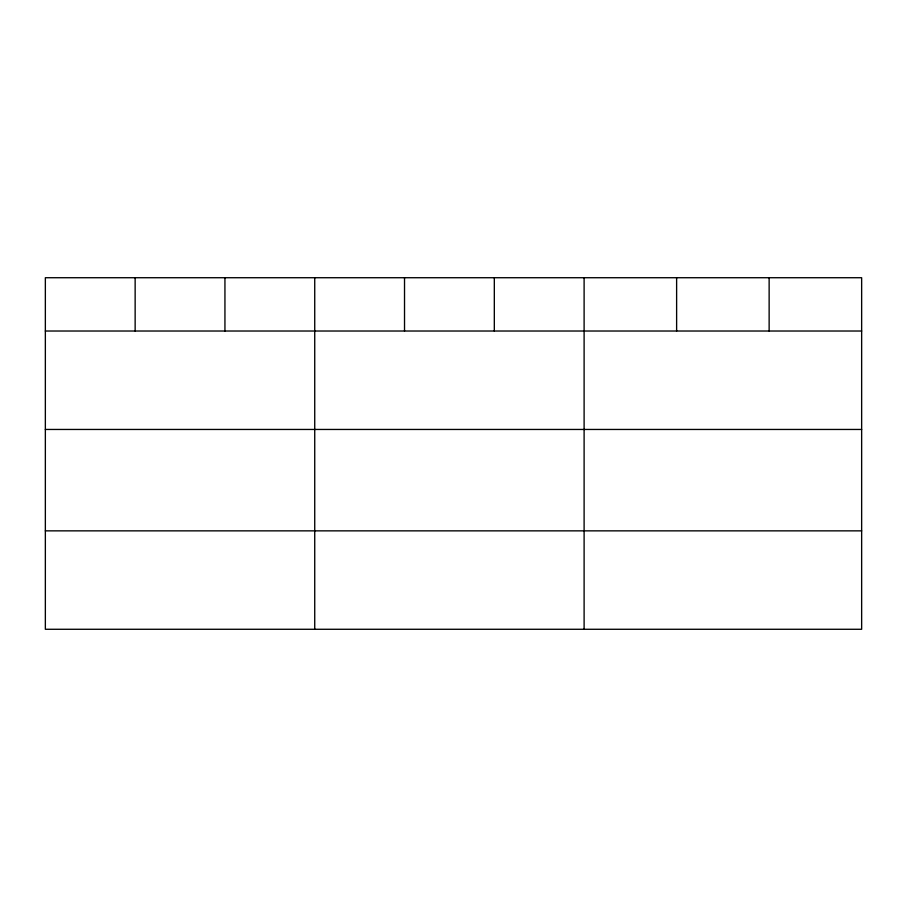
<?xml version="1.0" encoding="UTF-8"?>
<svg xmlns="http://www.w3.org/2000/svg" width="907" height="907" viewBox="0 0 907 907"><rect width="100%" height="100%" fill="white"/><g stroke="black" fill="none" stroke-linecap="round" stroke-linejoin="round"><path stroke-width="1.36" d="M861.65 429.453L861.65 277.723L45.35 277.723L45.35 629.277L861.65 629.277L861.65 429.453L45.35 429.453M45.35 331.021L861.65 331.021M45.35 530.856L861.65 530.856M769.136 277.723L769.136 331.021M676.622 277.723L676.622 331.021M584.108 277.723L584.108 629.277M494.315 277.723L494.315 331.021M404.522 277.723L404.522 331.021M314.729 277.723L314.729 629.277M224.936 277.723L224.936 331.021M135.143 277.723L135.143 331.021"/></g></svg>
